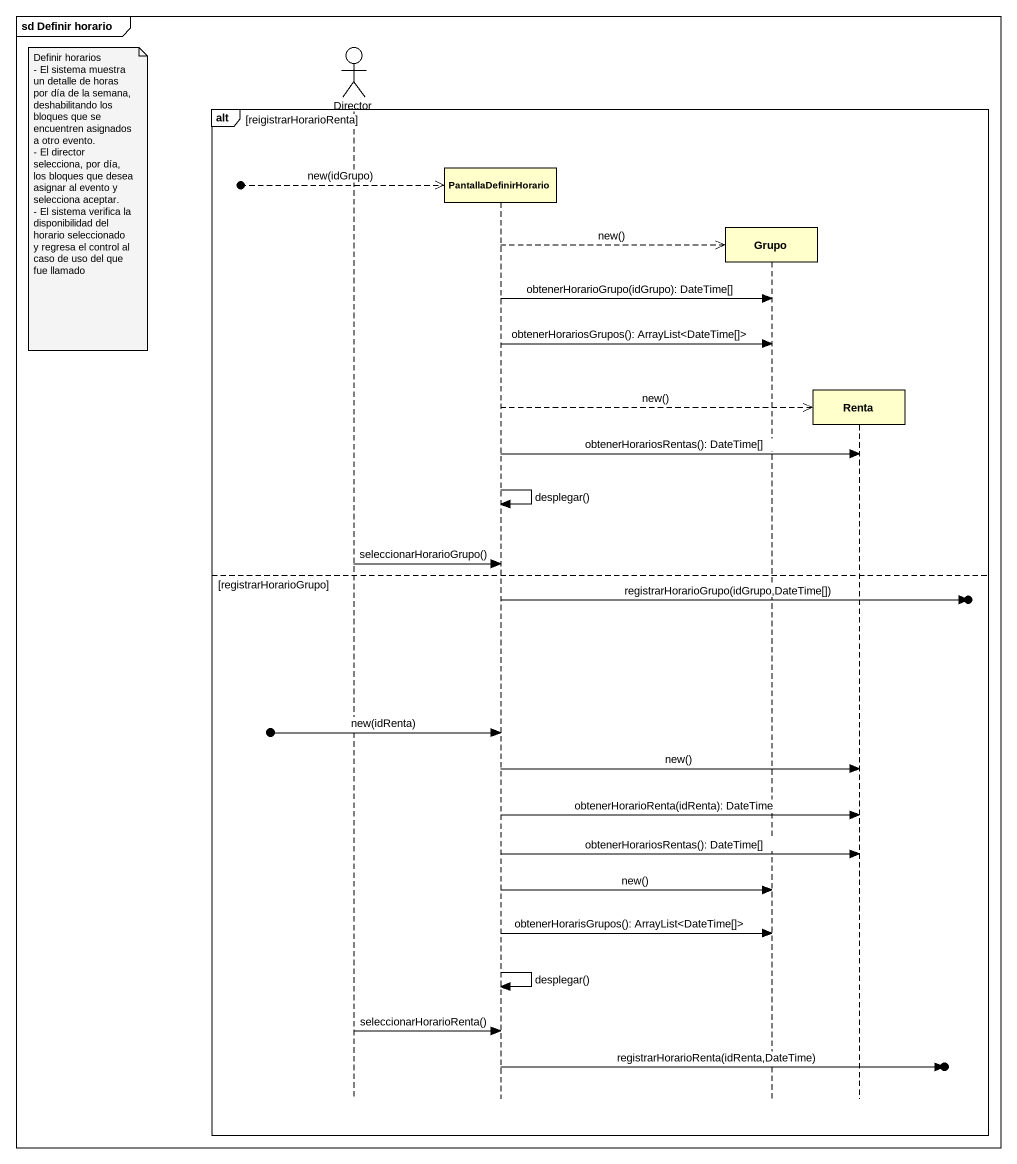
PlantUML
@startuml
mainframe sd Definir horario
hide footbox
actor Director
participant PantallaDefinirHorario
participant Grupo
participant Renta

alt reigistrarHorarioRenta
  [o-->> PantallaDefinirHorario : new(idGrupo)
  note left of Director
    Definir horarios
    - El sistema muestra un detalle de horas por día de la semana, deshabilitando los bloques que se encuentren asignados a otro evento.
    - El director selecciona, por día, los bloques que desea asignar al evento y selecciona aceptar.
    - El sistema verifica la disponibilidad del horario seleccionado y regresa el control al caso de uso del que fue llamado
  end note
  PantallaDefinirHorario -->> Grupo ** : new()
  PantallaDefinirHorario -> Grupo : obtenerHorarioGrupo(idGrupo): DateTime[]
  PantallaDefinirHorario -> Grupo : obtenerHorariosGrupos(): ArrayList<DateTime[]>
  PantallaDefinirHorario -->> Renta ** : new()
  PantallaDefinirHorario -> Renta : obtenerHorariosRentas(): DateTime[]
  PantallaDefinirHorario -> PantallaDefinirHorario : desplegar()
  Director -> PantallaDefinirHorario : seleccionarHorarioGrupo()
else registrarHorarioGrupo
  PantallaDefinirHorario ->o] : registrarHorarioGrupo(idGrupo,DateTime[])
  [o-> PantallaDefinirHorario : new(idRenta)
  PantallaDefinirHorario -> Renta : new()
  PantallaDefinirHorario -> Renta : obtenerHorarioRenta(idRenta): DateTime
  PantallaDefinirHorario -> Renta : obtenerHorariosRentas(): DateTime[]
  PantallaDefinirHorario -> Grupo : new()
  PantallaDefinirHorario -> Grupo : obtenerHorarisGrupos(): ArrayList<DateTime[]>
  PantallaDefinirHorario -> PantallaDefinirHorario : desplegar()
  Director -> PantallaDefinirHorario : seleccionarHorarioRenta()
  PantallaDefinirHorario ->o] : registrarHorarioRenta(idRenta,DateTime)
end
@enduml
